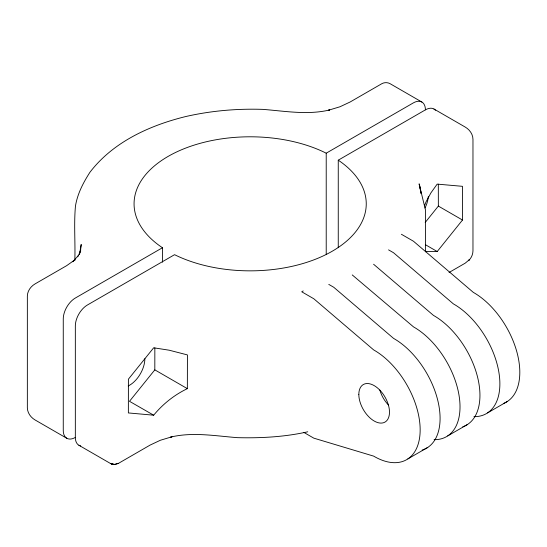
<?xml version="1.0" encoding="UTF-8"?>
<svg xmlns="http://www.w3.org/2000/svg" width="547" height="547" viewBox="0 0 547 547"><rect width="100%" height="100%" fill="white"/><g stroke="black" fill="none" stroke-linecap="round" stroke-linejoin="round"><path stroke-width="0.82" d="M153.68 415.194L128.367 412.937L128.401 379.18L153.68 347.789L169.208 350.21L187.423 354.914L187.354 388.65C174.329 394.886 162.849 404.062 153.68 415.194L129.495 401.307L154.815 369.861L154.842 347.926M79.397 254.553L80.628 249.835L81.202 244.461L79.445 254.615M424.493 205.829L425.983 201.959L430.94 192.838L437.176 184.113L462.454 186.322L462.495 220.024L437.217 251.524L426.01 251.599M77.701 256.817L80.306 251.517L80.628 249.835L80.628 251.531M425.183 222.492L438.352 206.089L438.325 184.182M78.542 255.333L72.724 261.787L74.987 259.757L66.679 265.651L35.152 283.852C30.769 286.361 27.377 290.99 27.35 296.166L27.35 407.686C27.377 412.862 30.769 417.498 35.152 420.007L66.796 438.277M435.453 110.262A17.073 9.86 -60 0 0 425.416 109.858A17.073 9.86 -60 0 0 413.341 102.891L326.217 153.187A116.087 67.021 0 0 0 168.073 156.428A116.087 67.021 0 0 0 162.459 247.736L75.336 298.033A17.073 9.86 -60 0 0 63.261 318.942L63.261 430.462A17.073 9.86 -60 0 0 75.336 437.429A17.073 9.86 -60 0 0 80.703 445.921M75.336 437.429L75.336 325.916A17.073 9.86 -60 0 1 87.404 305.007L174.561 254.683A116.087 67.021 0 0 0 332.248 251.217A116.087 67.021 0 0 0 338.258 160.175L425.416 109.858M303.209 290.942L301.732 291.79L313.807 298.765L373.669 349.916A65.045 37.552 60 0 1 420.158 429.86A65.045 37.552 60 0 1 373.669 456.13L313.807 438.154L303.865 432.417M449.039 272.502L465.169 263.189L469.463 259.62L468.417 260.714C471.254 258.273 472.882 254.594 472.97 250.868L472.97 139.355C472.95 134.179 469.552 129.543 465.169 127.034L433.949 109.01M407.843 458.919L427.775 447.412M447.706 435.904L467.637 424.397M487.562 412.889L507.493 401.389M78.871 445.244L110.084 463.268L112.771 464.225L115.02 464.348L118.624 463.268L150.145 445.067L160.346 440.267L172.011 436.759L170.705 437.08C192.749 431.802 215.32 435.959 237.507 437.662C261.049 438.243 284.72 436.964 307.749 431.795M118.077 463.521L115.02 464.348M421.881 102.043L390.237 83.773C387.645 82.262 384.288 82.269 381.697 83.773L350.176 101.974L339.974 106.768L328.303 110.282L329.609 109.961C307.571 115.239 284.994 111.075 262.813 109.373C236.988 108.525 211.142 110.761 185.932 116.497L184.578 116.826C148.77 125.796 112.805 142.329 89.899 172.326C83.226 182.76 77.51 193.624 75.472 205.98C73.804 223.99 75.424 242.253 74.823 260.338M438.352 206.089L462.495 220.024M425.511 244.762L437.217 251.524M401.389 234.26L413.457 241.227L473.319 292.378A65.045 37.552 60 0 1 516.963 352.289A65.045 37.552 60 0 1 503.329 403.542M388.555 249.863L393.525 252.735L453.388 303.886A65.045 37.552 60 0 1 498.652 370.955A65.045 37.552 60 0 1 473.962 416.65M352.247 274.929L413.532 326.901A65.045 37.552 60 0 1 458.796 393.97A65.045 37.552 60 0 1 434.106 439.665M328.768 284.385L333.738 287.257L393.601 338.408A65.045 37.552 60 0 1 437.559 399.536A65.045 37.552 60 0 1 422.12 450.092M154.815 369.861L187.354 388.65M373.594 264.242L433.463 315.393A65.045 37.552 60 0 1 477.264 375.912A65.045 37.552 60 0 1 462.728 426.831M419.693 185.686L421.135 193.604L419.118 183.847L425.498 210.082L425.498 251.798M338.258 160.175L338.258 247.723M326.217 153.187L326.217 254.334M162.459 247.736L162.459 262.184M388.493 405.047A21.682 12.519 60 0 1 379.823 390.025M428.308 196.599A21.682 12.519 -60 0 1 425.019 207.997M144.866 358.702A21.682 12.519 -60 0 1 128.203 385.956M113.961 464.348L112.771 464.225L113.892 464.362M112.997 464.253L112.005 464.047L112.997 464.253M112.347 464.116L110.877 463.637L112.347 464.116M358.832 394.455A21.682 12.519 60 0 0 381.827 423.063A21.682 12.519 60 0 0 381.827 392.404A21.682 12.519 60 0 0 358.832 394.455"/></g></svg>
